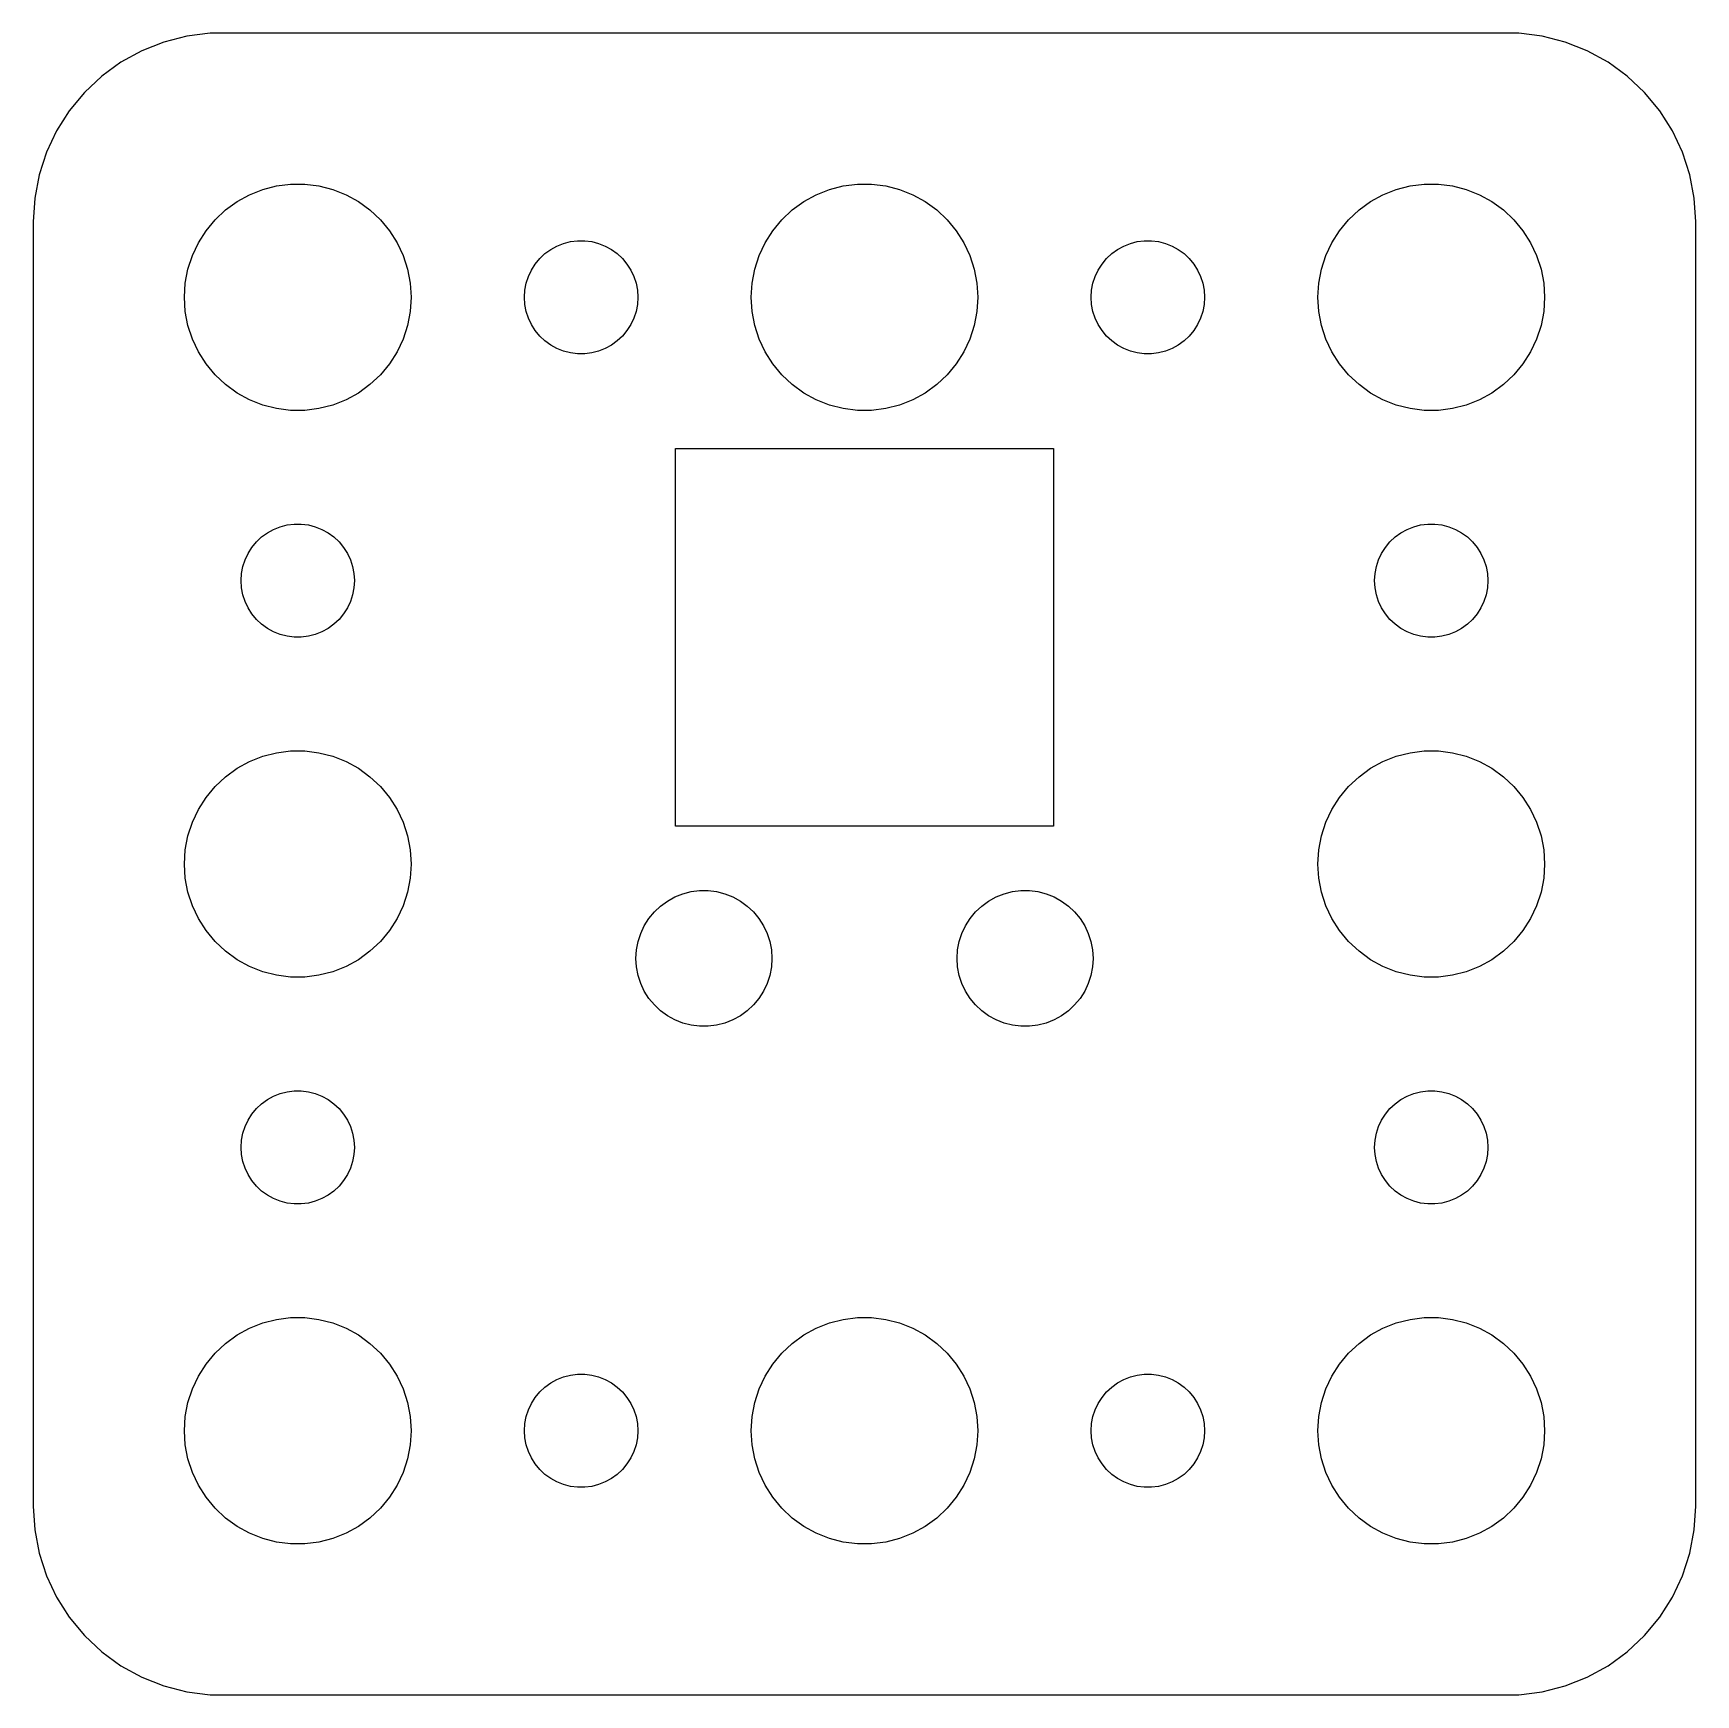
# Model space of a CAD drawing. Header units: metres. Extents: x -22 to 22, y -22 to 22.
import ezdxf

# ---------------------------------------------------------------- set-up
doc = ezdxf.new("R2010")
doc.units = ezdxf.units.M

msp = doc.modelspace()

# ---------------------------------------------------------------- linework, layer by layer
for p, q in [((-18.5451, 21.7553), (-19.1289, 21.5241)), ((-17.9369, 21.9114), (-18.5451, 21.7553)), ((-17.3139, 21.9901), (-17.9369, 21.9114)), ((17.3139, 21.9901), (-17.3139, 21.9901)), ((17.9369, 21.9114), (17.3139, 21.9901)), ((18.5451, 21.7553), (17.9369, 21.9114)), ((19.1289, 21.5241), (18.5451, 21.7553)), ((-19.6791, 21.2216), (-20.1871, 20.8526)), ((-19.1289, 21.5241), (-19.6791, 21.2216)), ((19.6791, 21.2216), (19.1289, 21.5241)), ((20.1871, 20.8526), (19.6791, 21.2216)), ((-20.1871, 20.8526), (-20.6448, 20.4227)), ((20.6448, 20.4227), (20.1871, 20.8526)), ((-20.6448, 20.4227), (-21.0451, 19.9389)), ((21.0451, 19.9389), (20.6448, 20.4227)), ((-21.0451, 19.9389), (-21.3815, 19.4088)), ((21.3815, 19.4088), (21.0451, 19.9389)), ((-21.3815, 19.4088), (-21.6489, 18.8406)), ((21.6489, 18.8406), (21.3815, 19.4088)), ((-21.6489, 18.8406), (-21.8429, 18.2434)), ((21.8429, 18.2434), (21.6489, 18.8406)), ((-21.8429, 18.2434), (-21.9606, 17.6267)), ((21.9606, 17.6267), (21.8429, 18.2434)), ((-21.9606, 17.6267), (-22, 17)), ((-16.6075, 17.533), (-16.2773, 17.7145)), ((-16.2773, 17.7145), (-15.927, 17.8532)), ((-15.927, 17.8532), (-15.5621, 17.9469)), ((-15.5621, 17.9469), (-15.1884, 17.9941)), ((-15.1884, 17.9941), (-14.8116, 17.9941)), ((-14.8116, 17.9941), (-14.4379, 17.9469)), ((-14.4379, 17.9469), (-14.0729, 17.8532)), ((-14.0729, 17.8532), (-13.7227, 17.7145)), ((-13.7227, 17.7145), (-13.3925, 17.533)), ((-1.60747, 17.533), (-1.27733, 17.7145)), ((-1.27733, 17.7145), (-0.927048, 17.8532)), ((-0.927048, 17.8532), (-0.562134, 17.9469)), ((-0.562134, 17.9469), (-0.18837, 17.9941)), ((-0.18837, 17.9941), (0.18837, 17.9941)), ((0.18837, 17.9941), (0.562134, 17.9469)), ((0.562134, 17.9469), (0.927048, 17.8532)), ((0.927048, 17.8532), (1.27733, 17.7145)), ((1.27733, 17.7145), (1.60747, 17.533)), ((13.3925, 17.533), (13.7227, 17.7145)), ((13.7227, 17.7145), (14.0729, 17.8532)), ((14.0729, 17.8532), (14.4379, 17.9469)), ((14.4379, 17.9469), (14.8116, 17.9941)), ((14.8116, 17.9941), (15.1884, 17.9941)), ((15.1884, 17.9941), (15.5621, 17.9469)), ((15.5621, 17.9469), (15.927, 17.8532)), ((15.927, 17.8532), (16.2773, 17.7145)), ((16.2773, 17.7145), (16.6075, 17.533)), ((22, 17), (21.9606, 17.6267)), ((-17.1869, 17.0536), (-16.9123, 17.3115)), ((-16.9123, 17.3115), (-16.6075, 17.533)), ((-13.3925, 17.533), (-13.0877, 17.3115)), ((-13.0877, 17.3115), (-12.8131, 17.0536)), ((-2.1869, 17.0536), (-1.91226, 17.3115)), ((-1.91226, 17.3115), (-1.60747, 17.533)), ((1.60747, 17.533), (1.91226, 17.3115)), ((1.91226, 17.3115), (2.1869, 17.0536)), ((12.8131, 17.0536), (13.0877, 17.3115)), ((13.0877, 17.3115), (13.3925, 17.533)), ((16.6075, 17.533), (16.9123, 17.3115)), ((16.9123, 17.3115), (17.1869, 17.0536)), ((-22, 17), (-22, -17)), ((-17.6289, 16.4453), (-17.427, 16.7634)), ((-17.427, 16.7634), (-17.1869, 17.0536)), ((-12.8131, 17.0536), (-12.5729, 16.7634)), ((-12.5729, 16.7634), (-12.3711, 16.4453)), ((-2.62891, 16.4453), (-2.42705, 16.7634)), ((-2.42705, 16.7634), (-2.1869, 17.0536)), ((2.1869, 17.0536), (2.42705, 16.7634)), ((2.42705, 16.7634), (2.62891, 16.4453)), ((12.3711, 16.4453), (12.5729, 16.7634)), ((12.5729, 16.7634), (12.8131, 17.0536)), ((17.1869, 17.0536), (17.427, 16.7634)), ((17.427, 16.7634), (17.6289, 16.4453)), ((22, -17), (22, 17)), ((-17.7893, 16.1044), (-17.6289, 16.4453)), ((-12.3711, 16.4453), (-12.2107, 16.1044)), ((-8.30373, 16.2665), (-8.13866, 16.3572)), ((-8.13866, 16.3572), (-7.96352, 16.4266)), ((-7.96352, 16.4266), (-7.78107, 16.4734)), ((-7.78107, 16.4734), (-7.59418, 16.497)), ((-7.59418, 16.497), (-7.40581, 16.497)), ((-7.40581, 16.497), (-7.21892, 16.4734)), ((-7.21892, 16.4734), (-7.03647, 16.4266)), ((-7.03647, 16.4266), (-6.86133, 16.3572)), ((-6.86133, 16.3572), (-6.69626, 16.2665)), ((-2.78932, 16.1044), (-2.62891, 16.4453)), ((2.62891, 16.4453), (2.78932, 16.1044)), ((6.69626, 16.2665), (6.86133, 16.3572)), ((6.86133, 16.3572), (7.03647, 16.4266)), ((7.03647, 16.4266), (7.21892, 16.4734)), ((7.21892, 16.4734), (7.40581, 16.497)), ((7.40581, 16.497), (7.59418, 16.497)), ((7.59418, 16.497), (7.78107, 16.4734)), ((7.78107, 16.4734), (7.96352, 16.4266)), ((7.96352, 16.4266), (8.13866, 16.3572)), ((8.13866, 16.3572), (8.30373, 16.2665)), ((12.2107, 16.1044), (12.3711, 16.4453)), ((17.6289, 16.4453), (17.7893, 16.1044)), ((-17.9057, 15.7461), (-17.7893, 16.1044)), ((-12.2107, 16.1044), (-12.0942, 15.7461)), ((-8.81445, 15.7226), (-8.71352, 15.8817)), ((-8.71352, 15.8817), (-8.59344, 16.0268)), ((-8.59344, 16.0268), (-8.45613, 16.1558)), ((-8.45613, 16.1558), (-8.30373, 16.2665)), ((-6.69626, 16.2665), (-6.54385, 16.1558)), ((-6.54385, 16.1558), (-6.40654, 16.0268)), ((-6.40654, 16.0268), (-6.28647, 15.8817)), ((-6.28647, 15.8817), (-6.18553, 15.7226)), ((-2.90575, 15.7461), (-2.78932, 16.1044)), ((2.78932, 16.1044), (2.90575, 15.7461)), ((6.18553, 15.7226), (6.28647, 15.8817)), ((6.28647, 15.8817), (6.40654, 16.0268)), ((6.40654, 16.0268), (6.54385, 16.1558)), ((6.54385, 16.1558), (6.69626, 16.2665)), ((8.30373, 16.2665), (8.45613, 16.1558)), ((8.45613, 16.1558), (8.59344, 16.0268)), ((8.59344, 16.0268), (8.71352, 15.8817)), ((8.71352, 15.8817), (8.81445, 15.7226)), ((12.0942, 15.7461), (12.2107, 16.1044)), ((17.7893, 16.1044), (17.9057, 15.7461)), ((-17.9763, 15.376), (-17.9057, 15.7461)), ((-12.0942, 15.7461), (-12.0237, 15.376)), ((-8.95287, 15.373), (-8.89465, 15.5522)), ((-8.89465, 15.5522), (-8.81445, 15.7226)), ((-6.18553, 15.7226), (-6.10533, 15.5522)), ((-6.10533, 15.5522), (-6.04712, 15.373)), ((-2.97633, 15.376), (-2.90575, 15.7461)), ((2.90575, 15.7461), (2.97633, 15.376)), ((6.04712, 15.373), (6.10533, 15.5522)), ((6.10533, 15.5522), (6.18553, 15.7226)), ((8.81445, 15.7226), (8.89465, 15.5522)), ((8.89465, 15.5522), (8.95287, 15.373)), ((12.0237, 15.376), (12.0942, 15.7461)), ((17.9057, 15.7461), (17.9763, 15.376)), ((-18, 15), (-17.9763, 15.376)), ((-17.9763, 14.624), (-18, 15)), ((-12.0237, 15.376), (-12, 15)), ((-12, 15), (-12.0237, 14.624)), ((-9, 15), (-8.98816, 15.188)), ((-8.98816, 14.812), (-9, 15)), ((-8.98816, 15.188), (-8.95287, 15.373)), ((-6.04712, 15.373), (-6.01183, 15.188)), ((-6.01183, 15.188), (-6, 15)), ((-6, 15), (-6.01183, 14.812)), ((-3, 15), (-2.97633, 15.376)), ((-2.97633, 14.624), (-3, 15)), ((2.97633, 15.376), (3, 15)), ((3, 15), (2.97633, 14.624)), ((6, 15), (6.01183, 15.188)), ((6.01183, 14.812), (6, 15)), ((6.01183, 15.188), (6.04712, 15.373)), ((8.95287, 15.373), (8.98816, 15.188)), ((8.98816, 15.188), (9, 15)), ((9, 15), (8.98816, 14.812)), ((12, 15), (12.0237, 15.376)), ((12.0237, 14.624), (12, 15)), ((17.9763, 15.376), (18, 15)), ((18, 15), (17.9763, 14.624)), ((-17.9057, 14.2539), (-17.9763, 14.624)), ((-12.0237, 14.624), (-12.0942, 14.2539)), ((-8.95287, 14.627), (-8.98816, 14.812)), ((-8.89465, 14.4478), (-8.95287, 14.627)), ((-6.04712, 14.627), (-6.10533, 14.4478)), ((-6.01183, 14.812), (-6.04712, 14.627)), ((-2.90575, 14.2539), (-2.97633, 14.624)), ((2.97633, 14.624), (2.90575, 14.2539)), ((6.04712, 14.627), (6.01183, 14.812)), ((6.10533, 14.4478), (6.04712, 14.627)), ((8.95287, 14.627), (8.89465, 14.4478)), ((8.98816, 14.812), (8.95287, 14.627)), ((12.0942, 14.2539), (12.0237, 14.624)), ((17.9763, 14.624), (17.9057, 14.2539)), ((-17.7893, 13.8956), (-17.9057, 14.2539)), ((-12.0942, 14.2539), (-12.2107, 13.8956)), ((-8.81445, 14.2774), (-8.89465, 14.4478)), ((-8.71352, 14.1183), (-8.81445, 14.2774)), ((-8.59344, 13.9732), (-8.71352, 14.1183)), ((-6.28647, 14.1183), (-6.40654, 13.9732)), ((-6.18553, 14.2774), (-6.28647, 14.1183)), ((-6.10533, 14.4478), (-6.18553, 14.2774)), ((-2.78932, 13.8956), (-2.90575, 14.2539)), ((2.90575, 14.2539), (2.78932, 13.8956)), ((6.18553, 14.2774), (6.10533, 14.4478)), ((6.28647, 14.1183), (6.18553, 14.2774)), ((6.40654, 13.9732), (6.28647, 14.1183)), ((8.71352, 14.1183), (8.59344, 13.9732)), ((8.81445, 14.2774), (8.71352, 14.1183)), ((8.89465, 14.4478), (8.81445, 14.2774)), ((12.2107, 13.8956), (12.0942, 14.2539)), ((17.9057, 14.2539), (17.7893, 13.8956)), ((-17.6289, 13.5547), (-17.7893, 13.8956)), ((-12.2107, 13.8956), (-12.3711, 13.5547)), ((-8.45613, 13.8442), (-8.59344, 13.9732)), ((-8.30373, 13.7335), (-8.45613, 13.8442)), ((-8.13866, 13.6427), (-8.30373, 13.7335)), ((-7.96352, 13.5734), (-8.13866, 13.6427)), ((-6.86133, 13.6427), (-7.03647, 13.5734)), ((-6.69626, 13.7335), (-6.86133, 13.6427)), ((-6.54385, 13.8442), (-6.69626, 13.7335)), ((-6.40654, 13.9732), (-6.54385, 13.8442)), ((-2.62891, 13.5547), (-2.78932, 13.8956)), ((2.78932, 13.8956), (2.62891, 13.5547)), ((6.54385, 13.8442), (6.40654, 13.9732)), ((6.69626, 13.7335), (6.54385, 13.8442)), ((6.86133, 13.6427), (6.69626, 13.7335)), ((7.03647, 13.5734), (6.86133, 13.6427)), ((8.13866, 13.6427), (7.96352, 13.5734)), ((8.30373, 13.7335), (8.13866, 13.6427)), ((8.45613, 13.8442), (8.30373, 13.7335)), ((8.59344, 13.9732), (8.45613, 13.8442)), ((12.3711, 13.5547), (12.2107, 13.8956)), ((17.7893, 13.8956), (17.6289, 13.5547)), ((-17.427, 13.2366), (-17.6289, 13.5547)), ((-17.1869, 12.9464), (-17.427, 13.2366)), ((-12.5729, 13.2366), (-12.8131, 12.9464)), ((-12.3711, 13.5547), (-12.5729, 13.2366)), ((-7.78107, 13.5266), (-7.96352, 13.5734)), ((-7.59418, 13.5029), (-7.78107, 13.5266)), ((-7.40581, 13.5029), (-7.59418, 13.5029)), ((-7.21892, 13.5266), (-7.40581, 13.5029)), ((-7.03647, 13.5734), (-7.21892, 13.5266)), ((-2.42705, 13.2366), (-2.62891, 13.5547)), ((-2.1869, 12.9464), (-2.42705, 13.2366)), ((2.42705, 13.2366), (2.1869, 12.9464)), ((2.62891, 13.5547), (2.42705, 13.2366)), ((7.21892, 13.5266), (7.03647, 13.5734)), ((7.40581, 13.5029), (7.21892, 13.5266)), ((7.59418, 13.5029), (7.40581, 13.5029)), ((7.78107, 13.5266), (7.59418, 13.5029)), ((7.96352, 13.5734), (7.78107, 13.5266)), ((12.5729, 13.2366), (12.3711, 13.5547)), ((12.8131, 12.9464), (12.5729, 13.2366)), ((17.427, 13.2366), (17.1869, 12.9464)), ((17.6289, 13.5547), (17.427, 13.2366)), ((-16.9123, 12.6884), (-17.1869, 12.9464)), ((-12.8131, 12.9464), (-13.0877, 12.6884)), ((-1.91226, 12.6884), (-2.1869, 12.9464)), ((2.1869, 12.9464), (1.91226, 12.6884)), ((13.0877, 12.6884), (12.8131, 12.9464)), ((17.1869, 12.9464), (16.9123, 12.6884)), ((-16.6075, 12.467), (-16.9123, 12.6884)), ((-16.2773, 12.2855), (-16.6075, 12.467)), ((-13.3925, 12.467), (-13.7227, 12.2855)), ((-13.0877, 12.6884), (-13.3925, 12.467)), ((-1.60747, 12.467), (-1.91226, 12.6884)), ((-1.27733, 12.2855), (-1.60747, 12.467)), ((1.60747, 12.467), (1.27733, 12.2855)), ((1.91226, 12.6884), (1.60747, 12.467)), ((13.3925, 12.467), (13.0877, 12.6884)), ((13.7227, 12.2855), (13.3925, 12.467)), ((16.6075, 12.467), (16.2773, 12.2855)), ((16.9123, 12.6884), (16.6075, 12.467)), ((-15.927, 12.1468), (-16.2773, 12.2855)), ((-15.5621, 12.0531), (-15.927, 12.1468)), ((-15.1884, 12.0059), (-15.5621, 12.0531)), ((-14.8116, 12.0059), (-15.1884, 12.0059)), ((-14.4379, 12.0531), (-14.8116, 12.0059)), ((-14.0729, 12.1468), (-14.4379, 12.0531)), ((-13.7227, 12.2855), (-14.0729, 12.1468)), ((-0.927048, 12.1468), (-1.27733, 12.2855)), ((-0.562134, 12.0531), (-0.927048, 12.1468)), ((-0.18837, 12.0059), (-0.562134, 12.0531)), ((0.18837, 12.0059), (-0.18837, 12.0059)), ((0.562134, 12.0531), (0.18837, 12.0059)), ((0.927048, 12.1468), (0.562134, 12.0531)), ((1.27733, 12.2855), (0.927048, 12.1468)), ((14.0729, 12.1468), (13.7227, 12.2855)), ((14.4379, 12.0531), (14.0729, 12.1468)), ((14.8116, 12.0059), (14.4379, 12.0531)), ((15.1884, 12.0059), (14.8116, 12.0059)), ((15.5621, 12.0531), (15.1884, 12.0059)), ((15.927, 12.1468), (15.5621, 12.0531)), ((16.2773, 12.2855), (15.927, 12.1468)), ((-5, 1), (-5, 11)), ((-5, 11), (5, 11)), ((5, 11), (5, 1)), ((-15.8037, 8.76648), (-15.6387, 8.85724)), ((-15.6387, 8.85724), (-15.4635, 8.92657)), ((-15.4635, 8.92657), (-15.2811, 8.97342)), ((-15.2811, 8.97342), (-15.0942, 8.99704)), ((-15.0942, 8.99704), (-14.9058, 8.99704)), ((-14.9058, 8.99704), (-14.7189, 8.97342)), ((-14.7189, 8.97342), (-14.5365, 8.92657)), ((-14.5365, 8.92657), (-14.3613, 8.85724)), ((-14.3613, 8.85724), (-14.1963, 8.76648)), ((14.1963, 8.76648), (14.3613, 8.85724)), ((14.3613, 8.85724), (14.5365, 8.92657)), ((14.5365, 8.92657), (14.7189, 8.97342)), ((14.7189, 8.97342), (14.9058, 8.99704)), ((14.9058, 8.99704), (15.0942, 8.99704)), ((15.0942, 8.99704), (15.2811, 8.97342)), ((15.2811, 8.97342), (15.4635, 8.92657)), ((15.4635, 8.92657), (15.6387, 8.85724)), ((15.6387, 8.85724), (15.8037, 8.76648)), ((-16.3145, 8.22263), (-16.2135, 8.38167)), ((-16.2135, 8.38167), (-16.0934, 8.52681)), ((-16.0934, 8.52681), (-15.9561, 8.65576)), ((-15.9561, 8.65576), (-15.8037, 8.76648)), ((-14.1963, 8.76648), (-14.0439, 8.65576)), ((-14.0439, 8.65576), (-13.9065, 8.52681)), ((-13.9065, 8.52681), (-13.7865, 8.38167)), ((-13.7865, 8.38167), (-13.6855, 8.22263)), ((13.6855, 8.22263), (13.7865, 8.38167)), ((13.7865, 8.38167), (13.9065, 8.52681)), ((13.9065, 8.52681), (14.0439, 8.65576)), ((14.0439, 8.65576), (14.1963, 8.76648)), ((15.8037, 8.76648), (15.9561, 8.65576)), ((15.9561, 8.65576), (16.0934, 8.52681)), ((16.0934, 8.52681), (16.2135, 8.38167)), ((16.2135, 8.38167), (16.3145, 8.22263)), ((-16.4529, 7.87303), (-16.3947, 8.05219)), ((-16.3947, 8.05219), (-16.3145, 8.22263)), ((-13.6855, 8.22263), (-13.6053, 8.05219)), ((-13.6053, 8.05219), (-13.5471, 7.87303)), ((13.5471, 7.87303), (13.6053, 8.05219)), ((13.6053, 8.05219), (13.6855, 8.22263)), ((16.3145, 8.22263), (16.3947, 8.05219)), ((16.3947, 8.05219), (16.4529, 7.87303)), ((-16.5, 7.5), (-16.4882, 7.68799)), ((-16.4882, 7.312), (-16.5, 7.5)), ((-16.4882, 7.68799), (-16.4529, 7.87303)), ((-13.5471, 7.87303), (-13.5118, 7.68799)), ((-13.5118, 7.68799), (-13.5, 7.5)), ((-13.5, 7.5), (-13.5118, 7.312)), ((13.5, 7.5), (13.5118, 7.68799)), ((13.5118, 7.312), (13.5, 7.5)), ((13.5118, 7.68799), (13.5471, 7.87303)), ((16.4529, 7.87303), (16.4882, 7.68799)), ((16.4882, 7.68799), (16.5, 7.5)), ((16.5, 7.5), (16.4882, 7.312)), ((-16.4529, 7.12695), (-16.4882, 7.312)), ((-16.3947, 6.9478), (-16.4529, 7.12695)), ((-13.5471, 7.12695), (-13.6053, 6.9478)), ((-13.5118, 7.312), (-13.5471, 7.12695)), ((13.5471, 7.12695), (13.5118, 7.312)), ((13.6053, 6.9478), (13.5471, 7.12695)), ((16.4529, 7.12695), (16.3947, 6.9478)), ((16.4882, 7.312), (16.4529, 7.12695)), ((-16.3145, 6.77736), (-16.3947, 6.9478)), ((-16.2135, 6.61832), (-16.3145, 6.77736)), ((-16.0934, 6.47318), (-16.2135, 6.61832)), ((-13.7865, 6.61832), (-13.9065, 6.47318)), ((-13.6855, 6.77736), (-13.7865, 6.61832)), ((-13.6053, 6.9478), (-13.6855, 6.77736)), ((13.6855, 6.77736), (13.6053, 6.9478)), ((13.7865, 6.61832), (13.6855, 6.77736)), ((13.9065, 6.47318), (13.7865, 6.61832)), ((16.2135, 6.61832), (16.0934, 6.47318)), ((16.3145, 6.77736), (16.2135, 6.61832)), ((16.3947, 6.9478), (16.3145, 6.77736)), ((-15.9561, 6.34422), (-16.0934, 6.47318)), ((-15.8037, 6.23351), (-15.9561, 6.34422)), ((-15.6387, 6.14275), (-15.8037, 6.23351)), ((-14.1963, 6.23351), (-14.3613, 6.14275)), ((-14.0439, 6.34422), (-14.1963, 6.23351)), ((-13.9065, 6.47318), (-14.0439, 6.34422)), ((14.0439, 6.34422), (13.9065, 6.47318)), ((14.1963, 6.23351), (14.0439, 6.34422)), ((14.3613, 6.14275), (14.1963, 6.23351)), ((15.8037, 6.23351), (15.6387, 6.14275)), ((15.9561, 6.34422), (15.8037, 6.23351)), ((16.0934, 6.47318), (15.9561, 6.34422)), ((-15.4635, 6.07341), (-15.6387, 6.14275)), ((-15.2811, 6.02657), (-15.4635, 6.07341)), ((-15.0942, 6.00294), (-15.2811, 6.02657)), ((-14.9058, 6.00294), (-15.0942, 6.00294)), ((-14.7189, 6.02657), (-14.9058, 6.00294)), ((-14.5365, 6.07341), (-14.7189, 6.02657)), ((-14.3613, 6.14275), (-14.5365, 6.07341)), ((14.5365, 6.07341), (14.3613, 6.14275)), ((14.7189, 6.02657), (14.5365, 6.07341)), ((14.9058, 6.00294), (14.7189, 6.02657)), ((15.0942, 6.00294), (14.9058, 6.00294)), ((15.2811, 6.02657), (15.0942, 6.00294)), ((15.4635, 6.07341), (15.2811, 6.02657)), ((15.6387, 6.14275), (15.4635, 6.07341)), ((-16.6075, 2.53297), (-16.2773, 2.71448)), ((-16.2773, 2.71448), (-15.927, 2.85316)), ((-15.927, 2.85316), (-15.5621, 2.94685)), ((-15.5621, 2.94685), (-15.1884, 2.99408)), ((-15.1884, 2.99408), (-14.8116, 2.99408)), ((-14.8116, 2.99408), (-14.4379, 2.94685)), ((-14.4379, 2.94685), (-14.0729, 2.85316)), ((-14.0729, 2.85316), (-13.7227, 2.71448)), ((-13.7227, 2.71448), (-13.3925, 2.53297)), ((13.3925, 2.53297), (13.7227, 2.71448)), ((13.7227, 2.71448), (14.0729, 2.85316)), ((14.0729, 2.85316), (14.4379, 2.94685)), ((14.4379, 2.94685), (14.8116, 2.99408)), ((14.8116, 2.99408), (15.1884, 2.99408)), ((15.1884, 2.99408), (15.5621, 2.94685)), ((15.5621, 2.94685), (15.927, 2.85316)), ((15.927, 2.85316), (16.2773, 2.71448)), ((16.2773, 2.71448), (16.6075, 2.53297)), ((-17.1869, 2.05363), (-16.9123, 2.31154)), ((-16.9123, 2.31154), (-16.6075, 2.53297)), ((-13.3925, 2.53297), (-13.0877, 2.31154)), ((-13.0877, 2.31154), (-12.8131, 2.05363)), ((12.8131, 2.05363), (13.0877, 2.31154)), ((13.0877, 2.31154), (13.3925, 2.53297)), ((16.6075, 2.53297), (16.9123, 2.31154)), ((16.9123, 2.31154), (17.1869, 2.05363)), ((-17.6289, 1.44525), (-17.427, 1.76335)), ((-17.427, 1.76335), (-17.1869, 2.05363)), ((-12.8131, 2.05363), (-12.5729, 1.76335)), ((-12.5729, 1.76335), (-12.3711, 1.44525)), ((12.3711, 1.44525), (12.5729, 1.76335)), ((12.5729, 1.76335), (12.8131, 2.05363)), ((17.1869, 2.05363), (17.427, 1.76335)), ((17.427, 1.76335), (17.6289, 1.44525)), ((-17.7893, 1.10437), (-17.6289, 1.44525)), ((-12.3711, 1.44525), (-12.2107, 1.10437)), ((12.2107, 1.10437), (12.3711, 1.44525)), ((17.6289, 1.44525), (17.7893, 1.10437)), ((-17.9057, 0.746063), (-17.7893, 1.10437)), ((-12.2107, 1.10437), (-12.0942, 0.746063)), ((5, 1), (-5, 1)), ((12.0942, 0.746063), (12.2107, 1.10437)), ((17.7893, 1.10437), (17.9057, 0.746063)), ((-17.9763, 0.375992), (-17.9057, 0.746063)), ((-12.0942, 0.746063), (-12.0237, 0.375992)), ((12.0237, 0.375992), (12.0942, 0.746063)), ((17.9057, 0.746063), (17.9763, 0.375992)), ((-18, 0), (-17.9763, 0.375992)), ((-17.9763, -0.375992), (-18, 0)), ((-12.0237, 0.375992), (-12, 0)), ((-12, 0), (-12.0237, -0.375992)), ((12, 0), (12.0237, 0.375992)), ((12.0237, -0.375992), (12, 0)), ((17.9763, 0.375992), (18, 0)), ((18, 0), (17.9763, -0.375992)), ((-17.9057, -0.746063), (-17.9763, -0.375992)), ((-12.0237, -0.375992), (-12.0942, -0.746063)), ((12.0942, -0.746063), (12.0237, -0.375992)), ((17.9763, -0.375992), (17.9057, -0.746063)), ((-17.7893, -1.10437), (-17.9057, -0.746063)), ((-12.0942, -0.746063), (-12.2107, -1.10437)), ((-5.21448, -0.980209), (-5.01639, -0.871307)), ((-5.01639, -0.871307), (-4.80623, -0.788086)), ((-4.80623, -0.788086), (-4.58728, -0.731873)), ((-4.58728, -0.731873), (-4.36302, -0.703552)), ((-4.36302, -0.703552), (-4.13696, -0.703552)), ((-4.13696, -0.703552), (-3.9127, -0.731873)), ((-3.9127, -0.731873), (-3.69376, -0.788086)), ((-3.69376, -0.788086), (-3.4836, -0.871307)), ((-3.4836, -0.871307), (-3.28551, -0.980209)), ((3.28551, -0.980209), (3.4836, -0.871307)), ((3.4836, -0.871307), (3.69376, -0.788086)), ((3.69376, -0.788086), (3.9127, -0.731873)), ((3.9127, -0.731873), (4.13696, -0.703552)), ((4.13696, -0.703552), (4.36302, -0.703552)), ((4.36302, -0.703552), (4.58728, -0.731873)), ((4.58728, -0.731873), (4.80623, -0.788086)), ((4.80623, -0.788086), (5.01639, -0.871307)), ((5.01639, -0.871307), (5.21448, -0.980209)), ((12.2107, -1.10437), (12.0942, -0.746063)), ((17.9057, -0.746063), (17.7893, -1.10437)), ((-17.6289, -1.44525), (-17.7893, -1.10437)), ((-12.2107, -1.10437), (-12.3711, -1.44525)), ((-5.70622, -1.44199), (-5.56213, -1.26781)), ((-5.56213, -1.26781), (-5.39735, -1.11307)), ((-5.39735, -1.11307), (-5.21448, -0.980209)), ((-3.28551, -0.980209), (-3.10263, -1.11307)), ((-3.10263, -1.11307), (-2.93785, -1.26781)), ((-2.93785, -1.26781), (-2.79376, -1.44199)), ((2.79376, -1.44199), (2.93785, -1.26781)), ((2.93785, -1.26781), (3.10263, -1.11307)), ((3.10263, -1.11307), (3.28551, -0.980209)), ((5.21448, -0.980209), (5.39735, -1.11307)), ((5.39735, -1.11307), (5.56213, -1.26781)), ((5.56213, -1.26781), (5.70622, -1.44199)), ((12.3711, -1.44525), (12.2107, -1.10437)), ((17.7893, -1.10437), (17.6289, -1.44525)), ((-17.427, -1.76335), (-17.6289, -1.44525)), ((-12.3711, -1.44525), (-12.5729, -1.76335)), ((-5.92358, -1.83737), (-5.82735, -1.63284)), ((-5.82735, -1.63284), (-5.70622, -1.44199)), ((-2.79376, -1.44199), (-2.67264, -1.63284)), ((-2.67264, -1.63284), (-2.5764, -1.83737)), ((2.5764, -1.83737), (2.67264, -1.63284)), ((2.67264, -1.63284), (2.79376, -1.44199)), ((5.70622, -1.44199), (5.82735, -1.63284)), ((5.82735, -1.63284), (5.92358, -1.83737)), ((12.5729, -1.76335), (12.3711, -1.44525)), ((17.6289, -1.44525), (17.427, -1.76335)), ((-17.1869, -2.05363), (-17.427, -1.76335)), ((-16.9123, -2.31154), (-17.1869, -2.05363)), ((-12.8131, -2.05363), (-13.0877, -2.31154)), ((-12.5729, -1.76335), (-12.8131, -2.05363)), ((-6.0358, -2.2744), (-5.99344, -2.05235)), ((-5.99344, -2.05235), (-5.92358, -1.83737)), ((-2.5764, -1.83737), (-2.50655, -2.05235)), ((-2.50655, -2.05235), (-2.46419, -2.2744)), ((2.46419, -2.2744), (2.50655, -2.05235)), ((2.50655, -2.05235), (2.5764, -1.83737)), ((5.92358, -1.83737), (5.99344, -2.05235)), ((5.99344, -2.05235), (6.0358, -2.2744)), ((12.8131, -2.05363), (12.5729, -1.76335)), ((13.0877, -2.31154), (12.8131, -2.05363)), ((17.1869, -2.05363), (16.9123, -2.31154)), ((17.427, -1.76335), (17.1869, -2.05363)), ((-16.6075, -2.53297), (-16.9123, -2.31154)), ((-16.2773, -2.71448), (-16.6075, -2.53297)), ((-13.3925, -2.53297), (-13.7227, -2.71448)), ((-13.0877, -2.31154), (-13.3925, -2.53297)), ((-6.04999, -2.5), (-6.0358, -2.2744)), ((-6.0358, -2.72559), (-6.04999, -2.5)), ((-2.46419, -2.2744), (-2.45, -2.5)), ((-2.45, -2.5), (-2.46419, -2.72559)), ((2.45, -2.5), (2.46419, -2.2744)), ((2.46419, -2.72559), (2.45, -2.5)), ((6.0358, -2.2744), (6.04999, -2.5)), ((6.04999, -2.5), (6.0358, -2.72559)), ((13.3925, -2.53297), (13.0877, -2.31154)), ((13.7227, -2.71448), (13.3925, -2.53297)), ((16.6075, -2.53297), (16.2773, -2.71448)), ((16.9123, -2.31154), (16.6075, -2.53297)), ((-15.927, -2.85316), (-16.2773, -2.71448)), ((-15.5621, -2.94685), (-15.927, -2.85316)), ((-15.1884, -2.99408), (-15.5621, -2.94685)), ((-14.8116, -2.99408), (-15.1884, -2.99408)), ((-14.4379, -2.94685), (-14.8116, -2.99408)), ((-14.0729, -2.85316), (-14.4379, -2.94685)), ((-13.7227, -2.71448), (-14.0729, -2.85316)), ((-5.99344, -2.94763), (-6.0358, -2.72559)), ((-5.92358, -3.16261), (-5.99344, -2.94763)), ((-2.50655, -2.94763), (-2.5764, -3.16261)), ((-2.46419, -2.72559), (-2.50655, -2.94763)), ((2.50655, -2.94763), (2.46419, -2.72559)), ((2.5764, -3.16261), (2.50655, -2.94763)), ((5.99344, -2.94763), (5.92358, -3.16261)), ((6.0358, -2.72559), (5.99344, -2.94763)), ((14.0729, -2.85316), (13.7227, -2.71448)), ((14.4379, -2.94685), (14.0729, -2.85316)), ((14.8116, -2.99408), (14.4379, -2.94685)), ((15.1884, -2.99408), (14.8116, -2.99408)), ((15.5621, -2.94685), (15.1884, -2.99408)), ((15.927, -2.85316), (15.5621, -2.94685)), ((16.2773, -2.71448), (15.927, -2.85316)), ((-5.82735, -3.36714), (-5.92358, -3.16261)), ((-5.70622, -3.558), (-5.82735, -3.36714)), ((-2.67264, -3.36714), (-2.79376, -3.558)), ((-2.5764, -3.16261), (-2.67264, -3.36714)), ((2.67264, -3.36714), (2.5764, -3.16261)), ((2.79376, -3.558), (2.67264, -3.36714)), ((5.82735, -3.36714), (5.70622, -3.558)), ((5.92358, -3.16261), (5.82735, -3.36714)), ((-5.56213, -3.73218), (-5.70622, -3.558)), ((-5.39735, -3.88692), (-5.56213, -3.73218)), ((-5.21448, -4.01978), (-5.39735, -3.88692)), ((-3.10263, -3.88692), (-3.28551, -4.01978)), ((-2.93785, -3.73218), (-3.10263, -3.88692)), ((-2.79376, -3.558), (-2.93785, -3.73218)), ((2.93785, -3.73218), (2.79376, -3.558)), ((3.10263, -3.88692), (2.93785, -3.73218)), ((3.28551, -4.01978), (3.10263, -3.88692)), ((5.39735, -3.88692), (5.21448, -4.01978)), ((5.56213, -3.73218), (5.39735, -3.88692)), ((5.70622, -3.558), (5.56213, -3.73218)), ((-5.01639, -4.12868), (-5.21448, -4.01978)), ((-4.80623, -4.2119), (-5.01639, -4.12868)), ((-4.58728, -4.26811), (-4.80623, -4.2119)), ((-4.36302, -4.29645), (-4.58728, -4.26811)), ((-4.13696, -4.29645), (-4.36302, -4.29645)), ((-3.9127, -4.26811), (-4.13696, -4.29645)), ((-3.69376, -4.2119), (-3.9127, -4.26811)), ((-3.4836, -4.12868), (-3.69376, -4.2119)), ((-3.28551, -4.01978), (-3.4836, -4.12868)), ((3.4836, -4.12868), (3.28551, -4.01978)), ((3.69376, -4.2119), (3.4836, -4.12868)), ((3.9127, -4.26811), (3.69376, -4.2119)), ((4.13696, -4.29645), (3.9127, -4.26811)), ((4.36302, -4.29645), (4.13696, -4.29645)), ((4.58728, -4.26811), (4.36302, -4.29645)), ((4.80623, -4.2119), (4.58728, -4.26811)), ((5.01639, -4.12868), (4.80623, -4.2119)), ((5.21448, -4.01978), (5.01639, -4.12868)), ((-15.8037, -6.23351), (-15.6387, -6.14275)), ((-15.6387, -6.14275), (-15.4635, -6.07341)), ((-15.4635, -6.07341), (-15.2811, -6.02657)), ((-15.2811, -6.02657), (-15.0942, -6.00294)), ((-15.0942, -6.00294), (-14.9058, -6.00294)), ((-14.9058, -6.00294), (-14.7189, -6.02657)), ((-14.7189, -6.02657), (-14.5365, -6.07341)), ((-14.5365, -6.07341), (-14.3613, -6.14275)), ((-14.3613, -6.14275), (-14.1963, -6.23351)), ((14.1963, -6.23351), (14.3613, -6.14275)), ((14.3613, -6.14275), (14.5365, -6.07341)), ((14.5365, -6.07341), (14.7189, -6.02657)), ((14.7189, -6.02657), (14.9058, -6.00294)), ((14.9058, -6.00294), (15.0942, -6.00294)), ((15.0942, -6.00294), (15.2811, -6.02657)), ((15.2811, -6.02657), (15.4635, -6.07341)), ((15.4635, -6.07341), (15.6387, -6.14275)), ((15.6387, -6.14275), (15.8037, -6.23351)), ((-16.2135, -6.61832), (-16.0934, -6.47318)), ((-16.0934, -6.47318), (-15.9561, -6.34422)), ((-15.9561, -6.34422), (-15.8037, -6.23351)), ((-14.1963, -6.23351), (-14.0439, -6.34422)), ((-14.0439, -6.34422), (-13.9065, -6.47318)), ((-13.9065, -6.47318), (-13.7865, -6.61832)), ((13.7865, -6.61832), (13.9065, -6.47318)), ((13.9065, -6.47318), (14.0439, -6.34422)), ((14.0439, -6.34422), (14.1963, -6.23351)), ((15.8037, -6.23351), (15.9561, -6.34422)), ((15.9561, -6.34422), (16.0934, -6.47318)), ((16.0934, -6.47318), (16.2135, -6.61832)), ((-16.4529, -7.12695), (-16.3947, -6.9478)), ((-16.3947, -6.9478), (-16.3145, -6.77736)), ((-16.3145, -6.77736), (-16.2135, -6.61832)), ((-13.7865, -6.61832), (-13.6855, -6.77736)), ((-13.6855, -6.77736), (-13.6053, -6.9478)), ((-13.6053, -6.9478), (-13.5471, -7.12695)), ((13.5471, -7.12695), (13.6053, -6.9478)), ((13.6053, -6.9478), (13.6855, -6.77736)), ((13.6855, -6.77736), (13.7865, -6.61832)), ((16.2135, -6.61832), (16.3145, -6.77736)), ((16.3145, -6.77736), (16.3947, -6.9478)), ((16.3947, -6.9478), (16.4529, -7.12695)), ((-16.5, -7.5), (-16.4882, -7.312)), ((-16.4882, -7.312), (-16.4529, -7.12695)), ((-13.5471, -7.12695), (-13.5118, -7.312)), ((-13.5118, -7.312), (-13.5, -7.5)), ((13.5, -7.5), (13.5118, -7.312)), ((13.5118, -7.312), (13.5471, -7.12695)), ((16.4529, -7.12695), (16.4882, -7.312)), ((16.4882, -7.312), (16.5, -7.5)), ((-16.4882, -7.68799), (-16.5, -7.5)), ((-16.4529, -7.87303), (-16.4882, -7.68799)), ((-16.3947, -8.05219), (-16.4529, -7.87303)), ((-13.5471, -7.87303), (-13.6053, -8.05219)), ((-13.5118, -7.68799), (-13.5471, -7.87303)), ((-13.5, -7.5), (-13.5118, -7.68799)), ((13.5118, -7.68799), (13.5, -7.5)), ((13.5471, -7.87303), (13.5118, -7.68799)), ((13.6053, -8.05219), (13.5471, -7.87303)), ((16.4529, -7.87303), (16.3947, -8.05219)), ((16.4882, -7.68799), (16.4529, -7.87303)), ((16.5, -7.5), (16.4882, -7.68799)), ((-16.3145, -8.22263), (-16.3947, -8.05219)), ((-16.2135, -8.38167), (-16.3145, -8.22263)), ((-13.6855, -8.22263), (-13.7865, -8.38167)), ((-13.6053, -8.05219), (-13.6855, -8.22263)), ((13.6855, -8.22263), (13.6053, -8.05219)), ((13.7865, -8.38167), (13.6855, -8.22263)), ((16.3145, -8.22263), (16.2135, -8.38167)), ((16.3947, -8.05219), (16.3145, -8.22263)), ((-16.0934, -8.52681), (-16.2135, -8.38167)), ((-15.9561, -8.65576), (-16.0934, -8.52681)), ((-15.8037, -8.76648), (-15.9561, -8.65576)), ((-15.6387, -8.85724), (-15.8037, -8.76648)), ((-14.1963, -8.76648), (-14.3613, -8.85724)), ((-14.0439, -8.65576), (-14.1963, -8.76648)), ((-13.9065, -8.52681), (-14.0439, -8.65576)), ((-13.7865, -8.38167), (-13.9065, -8.52681)), ((13.9065, -8.52681), (13.7865, -8.38167)), ((14.0439, -8.65576), (13.9065, -8.52681)), ((14.1963, -8.76648), (14.0439, -8.65576)), ((14.3613, -8.85724), (14.1963, -8.76648)), ((15.8037, -8.76648), (15.6387, -8.85724)), ((15.9561, -8.65576), (15.8037, -8.76648)), ((16.0934, -8.52681), (15.9561, -8.65576)), ((16.2135, -8.38167), (16.0934, -8.52681)), ((-15.4635, -8.92657), (-15.6387, -8.85724)), ((-15.2811, -8.97342), (-15.4635, -8.92657)), ((-15.0942, -8.99704), (-15.2811, -8.97342)), ((-14.9058, -8.99704), (-15.0942, -8.99704)), ((-14.7189, -8.97342), (-14.9058, -8.99704)), ((-14.5365, -8.92657), (-14.7189, -8.97342)), ((-14.3613, -8.85724), (-14.5365, -8.92657)), ((14.5365, -8.92657), (14.3613, -8.85724)), ((14.7189, -8.97342), (14.5365, -8.92657)), ((14.9058, -8.99704), (14.7189, -8.97342)), ((15.0942, -8.99704), (14.9058, -8.99704)), ((15.2811, -8.97342), (15.0942, -8.99704)), ((15.4635, -8.92657), (15.2811, -8.97342)), ((15.6387, -8.85724), (15.4635, -8.92657)), ((-16.6075, -12.467), (-16.2773, -12.2855)), ((-16.2773, -12.2855), (-15.927, -12.1468)), ((-15.927, -12.1468), (-15.5621, -12.0531)), ((-15.5621, -12.0531), (-15.1884, -12.0059)), ((-15.1884, -12.0059), (-14.8116, -12.0059)), ((-14.8116, -12.0059), (-14.4379, -12.0531)), ((-14.4379, -12.0531), (-14.0729, -12.1468)), ((-14.0729, -12.1468), (-13.7227, -12.2855)), ((-13.7227, -12.2855), (-13.3925, -12.467)), ((-1.60747, -12.467), (-1.27733, -12.2855)), ((-1.27733, -12.2855), (-0.927048, -12.1468)), ((-0.927048, -12.1468), (-0.562134, -12.0531)), ((-0.562134, -12.0531), (-0.18837, -12.0059)), ((-0.18837, -12.0059), (0.18837, -12.0059)), ((0.18837, -12.0059), (0.562134, -12.0531)), ((0.562134, -12.0531), (0.927048, -12.1468)), ((0.927048, -12.1468), (1.27733, -12.2855)), ((1.27733, -12.2855), (1.60747, -12.467)), ((13.3925, -12.467), (13.7227, -12.2855)), ((13.7227, -12.2855), (14.0729, -12.1468)), ((14.0729, -12.1468), (14.4379, -12.0531)), ((14.4379, -12.0531), (14.8116, -12.0059)), ((14.8116, -12.0059), (15.1884, -12.0059)), ((15.1884, -12.0059), (15.5621, -12.0531)), ((15.5621, -12.0531), (15.927, -12.1468)), ((15.927, -12.1468), (16.2773, -12.2855)), ((16.2773, -12.2855), (16.6075, -12.467)), ((-17.1869, -12.9464), (-16.9123, -12.6884)), ((-16.9123, -12.6884), (-16.6075, -12.467)), ((-13.3925, -12.467), (-13.0877, -12.6884)), ((-13.0877, -12.6884), (-12.8131, -12.9464)), ((-2.1869, -12.9464), (-1.91226, -12.6884)), ((-1.91226, -12.6884), (-1.60747, -12.467)), ((1.60747, -12.467), (1.91226, -12.6884)), ((1.91226, -12.6884), (2.1869, -12.9464)), ((12.8131, -12.9464), (13.0877, -12.6884)), ((13.0877, -12.6884), (13.3925, -12.467)), ((16.6075, -12.467), (16.9123, -12.6884)), ((16.9123, -12.6884), (17.1869, -12.9464)), ((-17.427, -13.2366), (-17.1869, -12.9464)), ((-12.8131, -12.9464), (-12.5729, -13.2366)), ((-2.42705, -13.2366), (-2.1869, -12.9464)), ((2.1869, -12.9464), (2.42705, -13.2366)), ((12.5729, -13.2366), (12.8131, -12.9464)), ((17.1869, -12.9464), (17.427, -13.2366)), ((-17.7893, -13.8956), (-17.6289, -13.5547)), ((-17.6289, -13.5547), (-17.427, -13.2366)), ((-12.5729, -13.2366), (-12.3711, -13.5547)), ((-12.3711, -13.5547), (-12.2107, -13.8956)), ((-8.13866, -13.6427), (-7.96352, -13.5734)), ((-7.96352, -13.5734), (-7.78107, -13.5266)), ((-7.78107, -13.5266), (-7.59418, -13.5029)), ((-7.59418, -13.5029), (-7.40581, -13.5029)), ((-7.40581, -13.5029), (-7.21892, -13.5266)), ((-7.21892, -13.5266), (-7.03647, -13.5734)), ((-7.03647, -13.5734), (-6.86133, -13.6427)), ((-2.78932, -13.8956), (-2.62891, -13.5547)), ((-2.62891, -13.5547), (-2.42705, -13.2366)), ((2.42705, -13.2366), (2.62891, -13.5547)), ((2.62891, -13.5547), (2.78932, -13.8956)), ((6.86133, -13.6427), (7.03647, -13.5734)), ((7.03647, -13.5734), (7.21892, -13.5266)), ((7.21892, -13.5266), (7.40581, -13.5029)), ((7.40581, -13.5029), (7.59418, -13.5029)), ((7.59418, -13.5029), (7.78107, -13.5266)), ((7.78107, -13.5266), (7.96352, -13.5734)), ((7.96352, -13.5734), (8.13866, -13.6427)), ((12.2107, -13.8956), (12.3711, -13.5547)), ((12.3711, -13.5547), (12.5729, -13.2366)), ((17.427, -13.2366), (17.6289, -13.5547)), ((17.6289, -13.5547), (17.7893, -13.8956)), ((-17.9057, -14.2539), (-17.7893, -13.8956)), ((-12.2107, -13.8956), (-12.0942, -14.2539)), ((-8.71352, -14.1183), (-8.59344, -13.9732)), ((-8.59344, -13.9732), (-8.45613, -13.8442)), ((-8.45613, -13.8442), (-8.30373, -13.7335)), ((-8.30373, -13.7335), (-8.13866, -13.6427)), ((-6.86133, -13.6427), (-6.69626, -13.7335)), ((-6.69626, -13.7335), (-6.54385, -13.8442)), ((-6.54385, -13.8442), (-6.40654, -13.9732)), ((-6.40654, -13.9732), (-6.28647, -14.1183)), ((-2.90575, -14.2539), (-2.78932, -13.8956)), ((2.78932, -13.8956), (2.90575, -14.2539)), ((6.28647, -14.1183), (6.40654, -13.9732)), ((6.40654, -13.9732), (6.54385, -13.8442)), ((6.54385, -13.8442), (6.69626, -13.7335)), ((6.69626, -13.7335), (6.86133, -13.6427)), ((8.13866, -13.6427), (8.30373, -13.7335)), ((8.30373, -13.7335), (8.45613, -13.8442)), ((8.45613, -13.8442), (8.59344, -13.9732)), ((8.59344, -13.9732), (8.71352, -14.1183)), ((12.0942, -14.2539), (12.2107, -13.8956)), ((17.7893, -13.8956), (17.9057, -14.2539)), ((-17.9763, -14.624), (-17.9057, -14.2539)), ((-12.0942, -14.2539), (-12.0237, -14.624)), ((-8.95287, -14.627), (-8.89465, -14.4478)), ((-8.89465, -14.4478), (-8.81445, -14.2774)), ((-8.81445, -14.2774), (-8.71352, -14.1183)), ((-6.28647, -14.1183), (-6.18553, -14.2774)), ((-6.18553, -14.2774), (-6.10533, -14.4478)), ((-6.10533, -14.4478), (-6.04712, -14.627)), ((-2.97633, -14.624), (-2.90575, -14.2539)), ((2.90575, -14.2539), (2.97633, -14.624)), ((6.04712, -14.627), (6.10533, -14.4478)), ((6.10533, -14.4478), (6.18553, -14.2774)), ((6.18553, -14.2774), (6.28647, -14.1183)), ((8.71352, -14.1183), (8.81445, -14.2774)), ((8.81445, -14.2774), (8.89465, -14.4478)), ((8.89465, -14.4478), (8.95287, -14.627)), ((12.0237, -14.624), (12.0942, -14.2539)), ((17.9057, -14.2539), (17.9763, -14.624)), ((-18, -15), (-17.9763, -14.624)), ((-12.0237, -14.624), (-12, -15)), ((-9, -15), (-8.98816, -14.812)), ((-8.98816, -14.812), (-8.95287, -14.627)), ((-6.04712, -14.627), (-6.01183, -14.812)), ((-6.01183, -14.812), (-6, -15)), ((-3, -15), (-2.97633, -14.624)), ((2.97633, -14.624), (3, -15)), ((6, -15), (6.01183, -14.812)), ((6.01183, -14.812), (6.04712, -14.627)), ((8.95287, -14.627), (8.98816, -14.812)), ((8.98816, -14.812), (9, -15)), ((12, -15), (12.0237, -14.624)), ((17.9763, -14.624), (18, -15)), ((-17.9763, -15.376), (-18, -15)), ((-17.9057, -15.7461), (-17.9763, -15.376)), ((-12.0237, -15.376), (-12.0942, -15.7461)), ((-12, -15), (-12.0237, -15.376)), ((-8.98816, -15.188), (-9, -15)), ((-8.95287, -15.373), (-8.98816, -15.188)), ((-8.89465, -15.5522), (-8.95287, -15.373)), ((-6.04712, -15.373), (-6.10533, -15.5522)), ((-6.01183, -15.188), (-6.04712, -15.373)), ((-6, -15), (-6.01183, -15.188)), ((-2.97633, -15.376), (-3, -15)), ((-2.90575, -15.7461), (-2.97633, -15.376)), ((2.97633, -15.376), (2.90575, -15.7461)), ((3, -15), (2.97633, -15.376)), ((6.01183, -15.188), (6, -15)), ((6.04712, -15.373), (6.01183, -15.188)), ((6.10533, -15.5522), (6.04712, -15.373)), ((8.95287, -15.373), (8.89465, -15.5522)), ((8.98816, -15.188), (8.95287, -15.373)), ((9, -15), (8.98816, -15.188)), ((12.0237, -15.376), (12, -15)), ((12.0942, -15.7461), (12.0237, -15.376)), ((17.9763, -15.376), (17.9057, -15.7461)), ((18, -15), (17.9763, -15.376)), ((-17.7893, -16.1044), (-17.9057, -15.7461)), ((-12.0942, -15.7461), (-12.2107, -16.1044)), ((-8.81445, -15.7226), (-8.89465, -15.5522)), ((-8.71352, -15.8817), (-8.81445, -15.7226)), ((-6.18553, -15.7226), (-6.28647, -15.8817)), ((-6.10533, -15.5522), (-6.18553, -15.7226)), ((-2.78932, -16.1044), (-2.90575, -15.7461)), ((2.90575, -15.7461), (2.78932, -16.1044)), ((6.18553, -15.7226), (6.10533, -15.5522)), ((6.28647, -15.8817), (6.18553, -15.7226)), ((8.81445, -15.7226), (8.71352, -15.8817)), ((8.89465, -15.5522), (8.81445, -15.7226)), ((12.2107, -16.1044), (12.0942, -15.7461)), ((17.9057, -15.7461), (17.7893, -16.1044)), ((-17.6289, -16.4453), (-17.7893, -16.1044)), ((-12.2107, -16.1044), (-12.3711, -16.4453)), ((-8.59344, -16.0268), (-8.71352, -15.8817)), ((-8.45613, -16.1558), (-8.59344, -16.0268)), ((-8.30373, -16.2665), (-8.45613, -16.1558)), ((-8.13866, -16.3572), (-8.30373, -16.2665)), ((-6.69626, -16.2665), (-6.86133, -16.3572)), ((-6.54385, -16.1558), (-6.69626, -16.2665)), ((-6.40654, -16.0268), (-6.54385, -16.1558)), ((-6.28647, -15.8817), (-6.40654, -16.0268)), ((-2.62891, -16.4453), (-2.78932, -16.1044)), ((2.78932, -16.1044), (2.62891, -16.4453)), ((6.40654, -16.0268), (6.28647, -15.8817)), ((6.54385, -16.1558), (6.40654, -16.0268)), ((6.69626, -16.2665), (6.54385, -16.1558)), ((6.86133, -16.3572), (6.69626, -16.2665)), ((8.30373, -16.2665), (8.13866, -16.3572)), ((8.45613, -16.1558), (8.30373, -16.2665)), ((8.59344, -16.0268), (8.45613, -16.1558)), ((8.71352, -15.8817), (8.59344, -16.0268)), ((12.3711, -16.4453), (12.2107, -16.1044)), ((17.7893, -16.1044), (17.6289, -16.4453)), ((-17.427, -16.7634), (-17.6289, -16.4453)), ((-12.3711, -16.4453), (-12.5729, -16.7634)), ((-7.96352, -16.4266), (-8.13866, -16.3572)), ((-7.78107, -16.4734), (-7.96352, -16.4266)), ((-7.59418, -16.497), (-7.78107, -16.4734)), ((-7.40581, -16.497), (-7.59418, -16.497)), ((-7.21892, -16.4734), (-7.40581, -16.497)), ((-7.03647, -16.4266), (-7.21892, -16.4734)), ((-6.86133, -16.3572), (-7.03647, -16.4266)), ((-2.42705, -16.7634), (-2.62891, -16.4453)), ((2.62891, -16.4453), (2.42705, -16.7634)), ((7.03647, -16.4266), (6.86133, -16.3572)), ((7.21892, -16.4734), (7.03647, -16.4266)), ((7.40581, -16.497), (7.21892, -16.4734)), ((7.59418, -16.497), (7.40581, -16.497)), ((7.78107, -16.4734), (7.59418, -16.497)), ((7.96352, -16.4266), (7.78107, -16.4734)), ((8.13866, -16.3572), (7.96352, -16.4266)), ((12.5729, -16.7634), (12.3711, -16.4453)), ((17.6289, -16.4453), (17.427, -16.7634)), ((-22, -17), (-21.9606, -17.6267)), ((-17.1869, -17.0536), (-17.427, -16.7634)), ((-16.9123, -17.3115), (-17.1869, -17.0536)), ((-12.8131, -17.0536), (-13.0877, -17.3115)), ((-12.5729, -16.7634), (-12.8131, -17.0536)), ((-2.1869, -17.0536), (-2.42705, -16.7634)), ((-1.91226, -17.3115), (-2.1869, -17.0536)), ((2.1869, -17.0536), (1.91226, -17.3115)), ((2.42705, -16.7634), (2.1869, -17.0536)), ((12.8131, -17.0536), (12.5729, -16.7634)), ((13.0877, -17.3115), (12.8131, -17.0536)), ((17.1869, -17.0536), (16.9123, -17.3115)), ((17.427, -16.7634), (17.1869, -17.0536)), ((21.9606, -17.6267), (22, -17)), ((-16.6075, -17.533), (-16.9123, -17.3115)), ((-16.2773, -17.7145), (-16.6075, -17.533)), ((-13.3925, -17.533), (-13.7227, -17.7145)), ((-13.0877, -17.3115), (-13.3925, -17.533)), ((-1.60747, -17.533), (-1.91226, -17.3115)), ((-1.27733, -17.7145), (-1.60747, -17.533)), ((1.60747, -17.533), (1.27733, -17.7145)), ((1.91226, -17.3115), (1.60747, -17.533)), ((13.3925, -17.533), (13.0877, -17.3115)), ((13.7227, -17.7145), (13.3925, -17.533)), ((16.6075, -17.533), (16.2773, -17.7145)), ((16.9123, -17.3115), (16.6075, -17.533)), ((-21.9606, -17.6267), (-21.8429, -18.2434)), ((-15.927, -17.8532), (-16.2773, -17.7145)), ((-15.5621, -17.9469), (-15.927, -17.8532)), ((-15.1884, -17.9941), (-15.5621, -17.9469)), ((-14.8116, -17.9941), (-15.1884, -17.9941)), ((-14.4379, -17.9469), (-14.8116, -17.9941)), ((-14.0729, -17.8532), (-14.4379, -17.9469)), ((-13.7227, -17.7145), (-14.0729, -17.8532)), ((-0.927048, -17.8532), (-1.27733, -17.7145)), ((-0.562134, -17.9469), (-0.927048, -17.8532)), ((-0.18837, -17.9941), (-0.562134, -17.9469)), ((0.18837, -17.9941), (-0.18837, -17.9941)), ((0.562134, -17.9469), (0.18837, -17.9941)), ((0.927048, -17.8532), (0.562134, -17.9469)), ((1.27733, -17.7145), (0.927048, -17.8532)), ((14.0729, -17.8532), (13.7227, -17.7145)), ((14.4379, -17.9469), (14.0729, -17.8532)), ((14.8116, -17.9941), (14.4379, -17.9469)), ((15.1884, -17.9941), (14.8116, -17.9941)), ((15.5621, -17.9469), (15.1884, -17.9941)), ((15.927, -17.8532), (15.5621, -17.9469)), ((16.2773, -17.7145), (15.927, -17.8532)), ((21.8429, -18.2434), (21.9606, -17.6267)), ((-21.8429, -18.2434), (-21.6489, -18.8406)), ((21.6489, -18.8406), (21.8429, -18.2434)), ((-21.6489, -18.8406), (-21.3815, -19.4088)), ((21.3815, -19.4088), (21.6489, -18.8406)), ((-21.3815, -19.4088), (-21.0451, -19.9389)), ((21.0451, -19.9389), (21.3815, -19.4088)), ((-21.0451, -19.9389), (-20.6448, -20.4227)), ((20.6448, -20.4227), (21.0451, -19.9389)), ((-20.6448, -20.4227), (-20.1871, -20.8526)), ((20.1871, -20.8526), (20.6448, -20.4227)), ((-20.1871, -20.8526), (-19.6791, -21.2216)), ((19.6791, -21.2216), (20.1871, -20.8526)), ((-19.6791, -21.2216), (-19.1289, -21.5241)), ((-19.1289, -21.5241), (-18.5451, -21.7553)), ((18.5451, -21.7553), (19.1289, -21.5241)), ((19.1289, -21.5241), (19.6791, -21.2216)), ((-18.5451, -21.7553), (-17.9369, -21.9114)), ((-17.9369, -21.9114), (-17.3139, -21.9901)), ((-17.3139, -21.9901), (17.3139, -21.9901)), ((17.3139, -21.9901), (17.9369, -21.9114)), ((17.9369, -21.9114), (18.5451, -21.7553))]:
    msp.add_line(p, q)

doc.saveas('drawing.dxf')
